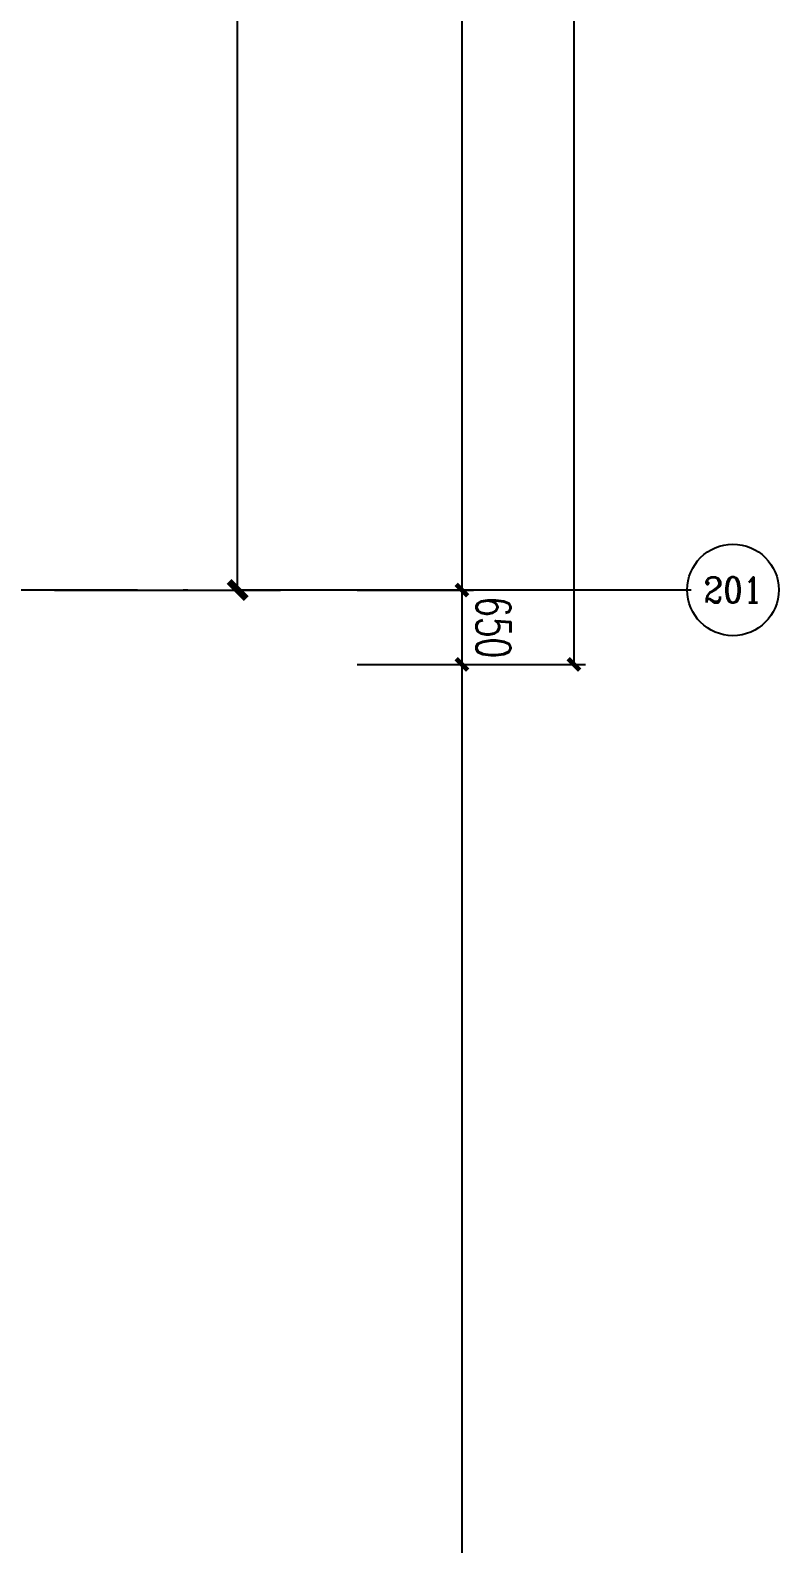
# Model space of a CAD drawing. Extents: x -555607 to 460190, y 498714 to 1664455.
# Drawn here: x -127817 to -121275, y 631736 to 644962 of the extents above; entities that cross this region are included whole.
import ezdxf
from ezdxf.enums import TextEntityAlignment as Align

# ---------------------------------------------------------------- set-up
doc = ezdxf.new("R2010")
doc.units = 0
doc.header["$LTSCALE"] = 1000
doc.header["$MEASUREMENT"] = 0
doc.linetypes.add('DOTE', pattern=[2.4200000000000004, 2, -0.2, 0.02, -0.2])
doc.layers.get('Defpoints').update_dxf_attribs({"color": 210})
for name, color, linetype in [('A-AXIS-D', 1, 'Continuous'), ('A-AXIS-DOTE', 14, 'DOTE'), ('TH_DIM', 3, 'Continuous')]:
    doc.layers.add(name, color=color, linetype=linetype)
doc.styles.add('_TCH_AXIS', font='COMPLEX', dxfattribs={"bigfont": 'GBCBIG'})
doc.styles.add('_TCH_DIM_T3', font='SIMPLEX', dxfattribs={"width": 0.7058823529411765, "bigfont": 'GBCBIG'})
doc.styles.add('A-DIM_T3', font='SIMPLEX', dxfattribs={"width": 0.7058823529411765, "bigfont": 'GBCBIG'})
doc.styles.add('图框宋体', font='', dxfattribs={"width": 0.75})
doc.styles.get('图框宋体').set_extended_font_data('SimSun')
doc.dimstyles.new('_TCH_ARCH&&100', dxfattribs={"dimtxt": 297.5, "dimasz": 100, "dimexe": 100, "dimexo": 100, "dimgap": 126.25, "dimtad": 1, "dimdec": 0, "dimzin": 0, "dimdsep": 46, "dimtxsty": '_TCH_DIM_T3', "dimblk": 'ARCHTICK', "dimcen": 0.09, "dimclrt": 7, "dimazin": 2, "dimtfac": 1, "dimtdec": 0, "dimtix": 1, "dimtmove": 2, "dimatfit": 3, "dimfxl": 100, "dimtolj": 1, "dimtzin": 0, "dimarcsym": 0})
doc.dimstyles.new('_TCH_ARCH&&150', dxfattribs={"dimtxt": 446.25, "dimasz": 150, "dimexe": 375, "dimexo": 450, "dimgap": 150, "dimtad": 1, "dimdec": 0, "dimzin": 0, "dimdsep": 46, "dimtxsty": '_TCH_DIM_T3', "dimblk": 'ARCHTICK', "dimcen": 0.09, "dimclrt": 7, "dimazin": 2, "dimtfac": 1, "dimtdec": 0, "dimtix": 1, "dimtmove": 2, "dimatfit": 3, "dimfxl": 1, "dimtolj": 1, "dimtzin": 0, "dimarcsym": 0})
doc.dimstyles.new('A-DIM&&100', dxfattribs={"dimtxt": 297.5, "dimasz": 100, "dimexe": 100, "dimexo": 100, "dimgap": 126.25, "dimtad": 1, "dimdec": 0, "dimzin": 0, "dimdsep": 46, "dimtxsty": 'A-DIM_T3', "dimblk": 'ARCHTICK', "dimcen": 0.09, "dimclrt": 7, "dimazin": 2, "dimtfac": 1, "dimtdec": 0, "dimtix": 1, "dimtmove": 2, "dimatfit": 3, "dimfxl": 1, "dimtolj": 1, "dimtzin": 0, "dimarcsym": 0})

# ---------------------------------------------------------------- blocks, each defined once
blk = doc.blocks.new('_ArchTick')
at = {"color": 0, "linetype": 'ByBlock', "const_width": 0.4}
blk.add_lwpolyline([(-0.5, -0.5), (0.5, 0.5)], dxfattribs=at)
blk = doc.blocks.new('*D132')
at = {"layer": 'A-AXIS-D', "color": 0, "lineweight": -2, "transparency": 16777216}
for p, q in [((-124860.000000002, 723219.9999992196), (-122964.5096503594, 723219.9999992196)), ((-123064.5096503594, 723219.9999992196), (-123064.5096503594, 639420.0000000955)), ((-124860.0000000025, 639420.0000000955), (-122964.5096503594, 639420.0000000955))]:
    blk.add_line(p, q, dxfattribs=at)
at = {"layer": 'Defpoints', "color": 0, "transparency": 16777216}
for p in [(-124960.000000002, 723219.9999992196), (-124960.0000000025, 639420.0000000955), (-123064.5096503594, 639420.0000000955)]:
    blk.add_point(p, dxfattribs=at)
at = {"layer": 'A-AXIS-D', "color": 0, "lineweight": -2, "transparency": 16777216, "xscale": 100, "yscale": 100, "zscale": 100}
for p, rotation in [((-123064.5096503594, 723219.9999992196), 90), ((-123064.5096503594, 639420.0000000955), 270)]:
    blk.add_blockref('_ArchTick', p, dxfattribs=dict(at, rotation=rotation))
at = {"layer": 'A-AXIS-D', "color": 7, "transparency": 16777216, "insert": (-122789.5096503594, 681319.9999996575), "char_height": 297.5, "attachment_point": 5, "rotation": 270, "style": '_TCH_DIM_T3'}
blk.add_mtext('\\A1;83800', dxfattribs=at)
blk = doc.blocks.new('*D220')
at = {"layer": 'A-AXIS-D', "color": 0, "lineweight": -2, "transparency": 16777216}
for p, q in [((-124960.0000000022, 656569.9999961839), (-123944.1837990969, 656569.9999961839)), ((-124044.1837990969, 656569.9999961839), (-124044.1837990969, 640069.9999961839)), ((-124960.0000000024, 640069.9999961839), (-123944.1837990969, 640069.9999961839))]:
    blk.add_line(p, q, dxfattribs=at)
at = {"layer": 'Defpoints', "color": 0, "transparency": 16777216}
for p in [(-125060.0000000022, 656569.9999961839), (-125060.0000000024, 640069.9999961839), (-124044.1837990969, 640069.9999961839)]:
    blk.add_point(p, dxfattribs=at)
at = {"layer": 'A-AXIS-D', "color": 0, "lineweight": -2, "transparency": 16777216, "xscale": 100, "yscale": 100, "zscale": 100}
for p, rotation in [((-124044.1837990969, 656569.9999961839), 90), ((-124044.1837990969, 640069.9999961839), 270)]:
    blk.add_blockref('_ArchTick', p, dxfattribs=dict(at, rotation=rotation))
at = {"layer": 'A-AXIS-D', "color": 7, "transparency": 16777216, "insert": (-123769.1837990969, 648319.9999961839), "char_height": 297.5, "attachment_point": 5, "rotation": 270, "style": 'A-DIM_T3'}
blk.add_mtext('\\A1;16500', dxfattribs=at)
blk = doc.blocks.new('*D221')
at = {"layer": 'A-AXIS-D', "color": 0, "lineweight": -2, "transparency": 16777216}
for p, q in [((-124960.0000000024, 640069.9999961839), (-123944.183799097, 640069.9999961839)), ((-124044.183799097, 640069.9999961839), (-124044.183799097, 639420.0000000955)), ((-124960.0000000024, 639420.0000000955), (-123944.183799097, 639420.0000000955))]:
    blk.add_line(p, q, dxfattribs=at)
at = {"layer": 'Defpoints', "color": 0, "transparency": 16777216}
for p in [(-125060.0000000024, 640069.9999961839), (-125060.0000000024, 639420.0000000955), (-124044.183799097, 639420.0000000955)]:
    blk.add_point(p, dxfattribs=at)
at = {"layer": 'A-AXIS-D', "color": 0, "lineweight": -2, "transparency": 16777216, "xscale": 100, "yscale": 100, "zscale": 100}
for p, rotation in [((-124044.183799097, 640069.9999961839), 90), ((-124044.183799097, 639420.0000000955), 270)]:
    blk.add_blockref('_ArchTick', p, dxfattribs=dict(at, rotation=rotation))
at = {"layer": 'A-AXIS-D', "color": 7, "transparency": 16777216, "insert": (-123769.183799097, 639744.9999981397), "char_height": 297.5, "attachment_point": 5, "rotation": 270, "style": 'A-DIM_T3'}
blk.add_mtext('\\A1;650', dxfattribs=at)
blk = doc.blocks.new('*D222')
at = {"layer": 'A-AXIS-D', "color": 0, "lineweight": -2, "transparency": 16777216}
for p, q in [((-124960.0000000024, 639420.0000000955), (-123944.1837990971, 639420.0000000955)), ((-124044.1837990971, 639420.0000000955), (-124044.1837990972, 621419.9999999995)), ((-124960.0000000027, 621419.9999999995), (-123944.1837990972, 621419.9999999995))]:
    blk.add_line(p, q, dxfattribs=at)
at = {"layer": 'Defpoints', "color": 0, "transparency": 16777216}
for p in [(-125060.0000000024, 639420.0000000955), (-125060.0000000027, 621419.9999999995), (-124044.1837990972, 621419.9999999995)]:
    blk.add_point(p, dxfattribs=at)
at = {"layer": 'A-AXIS-D', "color": 0, "lineweight": -2, "transparency": 16777216, "xscale": 100, "yscale": 100, "zscale": 100}
for p, rotation in [((-124044.1837990971, 639420.0000000955), 90), ((-124044.1837990972, 621419.9999999995), 270)]:
    blk.add_blockref('_ArchTick', p, dxfattribs=dict(at, rotation=rotation))
at = {"layer": 'A-AXIS-D', "color": 7, "transparency": 16777216, "insert": (-123769.1837990971, 630420.0000000475), "char_height": 297.5, "attachment_point": 5, "rotation": 270, "style": 'A-DIM_T3'}
blk.add_mtext('\\A1;18000', dxfattribs=at)
blk = doc.blocks.new('*D613')
at = {"layer": 'Defpoints', "color": 0, "transparency": 16777216}
for p in [(-128054.1845166863, 722569.9999961833), (-126004.5064517933, 722569.9999961833), (-128054.1845166867, 640069.9999961834)]:
    blk.add_point(p, dxfattribs=at)
at = {"layer": 'TH_DIM', "color": 0, "lineweight": -2, "transparency": 16777216}
for p, q in [((-127604.1845166863, 722569.9999961833), (-125629.5064517933, 722569.9999961833)), ((-126004.5064517933, 640069.9999961834), (-126004.5064517933, 722569.9999961833)), ((-127604.1845166867, 640069.9999961834), (-125629.5064517933, 640069.9999961834))]:
    blk.add_line(p, q, dxfattribs=at)
at = {"layer": 'TH_DIM', "color": 0, "lineweight": -2, "transparency": 16777216, "xscale": 150, "yscale": 150, "zscale": 150}
for p, rotation in [((-126004.5064517933, 722569.9999961833), 90), ((-126004.5064517933, 640069.9999961834), 270)]:
    blk.add_blockref('_ArchTick', p, dxfattribs=dict(at, rotation=rotation))
at = {"layer": 'TH_DIM', "color": 7, "transparency": 16777216, "insert": (-126452.4219545867, 681319.9999961834), "char_height": 446.25, "attachment_point": 5, "rotation": 90, "style": '图框宋体'}
blk.add_mtext('\\A1;本侧201轴至206A轴储烟仓以下开窗(门)面积共计:6.0平方', dxfattribs=at)

msp = doc.modelspace()

# ---------------------------------------------------------------- linework, layer by layer
at = {"layer": 'A-AXIS-D'}
msp.add_circle((-121674.9024771767, 640071.1326831485), 400, dxfattribs=at)
at = {"layer": 'A-AXIS-DOTE', "color": 250, "ltscale": 2}
msp.add_line((-122040, 640069.9999961834), (-296249.9999999999, 640069.9999961844), dxfattribs=at)

# ---------------------------------------------------------------- texts
at = {"layer": 'A-AXIS-D', "color": 7, "style": '_TCH_AXIS'}
msp.add_text('201', height=220.5948072043338, dxfattribs=at).set_placement((-121932.2630855817, 639960.8352795463), (-121417.5418687716, 639960.8352795463), align=Align.FIT)

# ---------------------------------------------------------------- dimensions: what is measured, and where the dimension line sits
at = {"layer": 'A-AXIS-D'}
for base, p1, p2, angle, text, dimstyle, picture, middle in [((-123064.5096503594, 639420.0000000955), (-124960.000000002, 723219.9999992196), (-124960.0000000025, 639420.0000000955), 269.99999999999966, '83800', '_TCH_ARCH&&100', '*D132', (-122789.5096503594, 681319.9999996575)), ((-124044.1837990969, 640069.9999961839), (-125060.0000000022, 656569.9999961839), (-125060.0000000024, 640069.9999961839), 269.9999999999993, '16500', 'A-DIM&&100', '*D220', (-123769.1837990969, 648319.9999961839)), ((-124044.183799097, 639420.0000000955), (-125060.0000000024, 640069.9999961839), (-125060.0000000024, 639420.0000000955), 270, '650', 'A-DIM&&100', '*D221', (-123769.183799097, 639744.9999981397)), ((-124044.1837990972, 621419.9999999995), (-125060.0000000024, 639420.0000000955), (-125060.0000000027, 621419.9999999995), 269.99999999999903, '18000', 'A-DIM&&100', '*D222', (-123769.1837990971, 630420.0000000475))]:
    dim = msp.add_linear_dim(base=base, p1=p1, p2=p2, angle=angle, text=text, dimstyle=dimstyle, override={"dimgap": 0}, dxfattribs=at)
    dim.commit()
    dim.dimension.update_dxf_attribs({"geometry": picture, "text_midpoint": middle, "dimtype": 129, "text_rotation": 270})
at = {"layer": 'TH_DIM', "color": 7}
dim = msp.add_aligned_dim(p1=(-128054.1845166867, 640069.9999961834), p2=(-128054.1845166863, 722569.9999961833), distance=-2049.678064893, text='本侧201轴至206A轴储烟仓以下开窗(门)面积共计:6.0平方', dimstyle='_TCH_ARCH&&150', override={"dimtxsty": '图框宋体'}, dxfattribs=at)
dim.commit()
dim.dimension.update_dxf_attribs({"geometry": '*D613', "text_midpoint": (-126452.4219545867, 681319.9999961834)})

doc.saveas('drawing.dxf')
